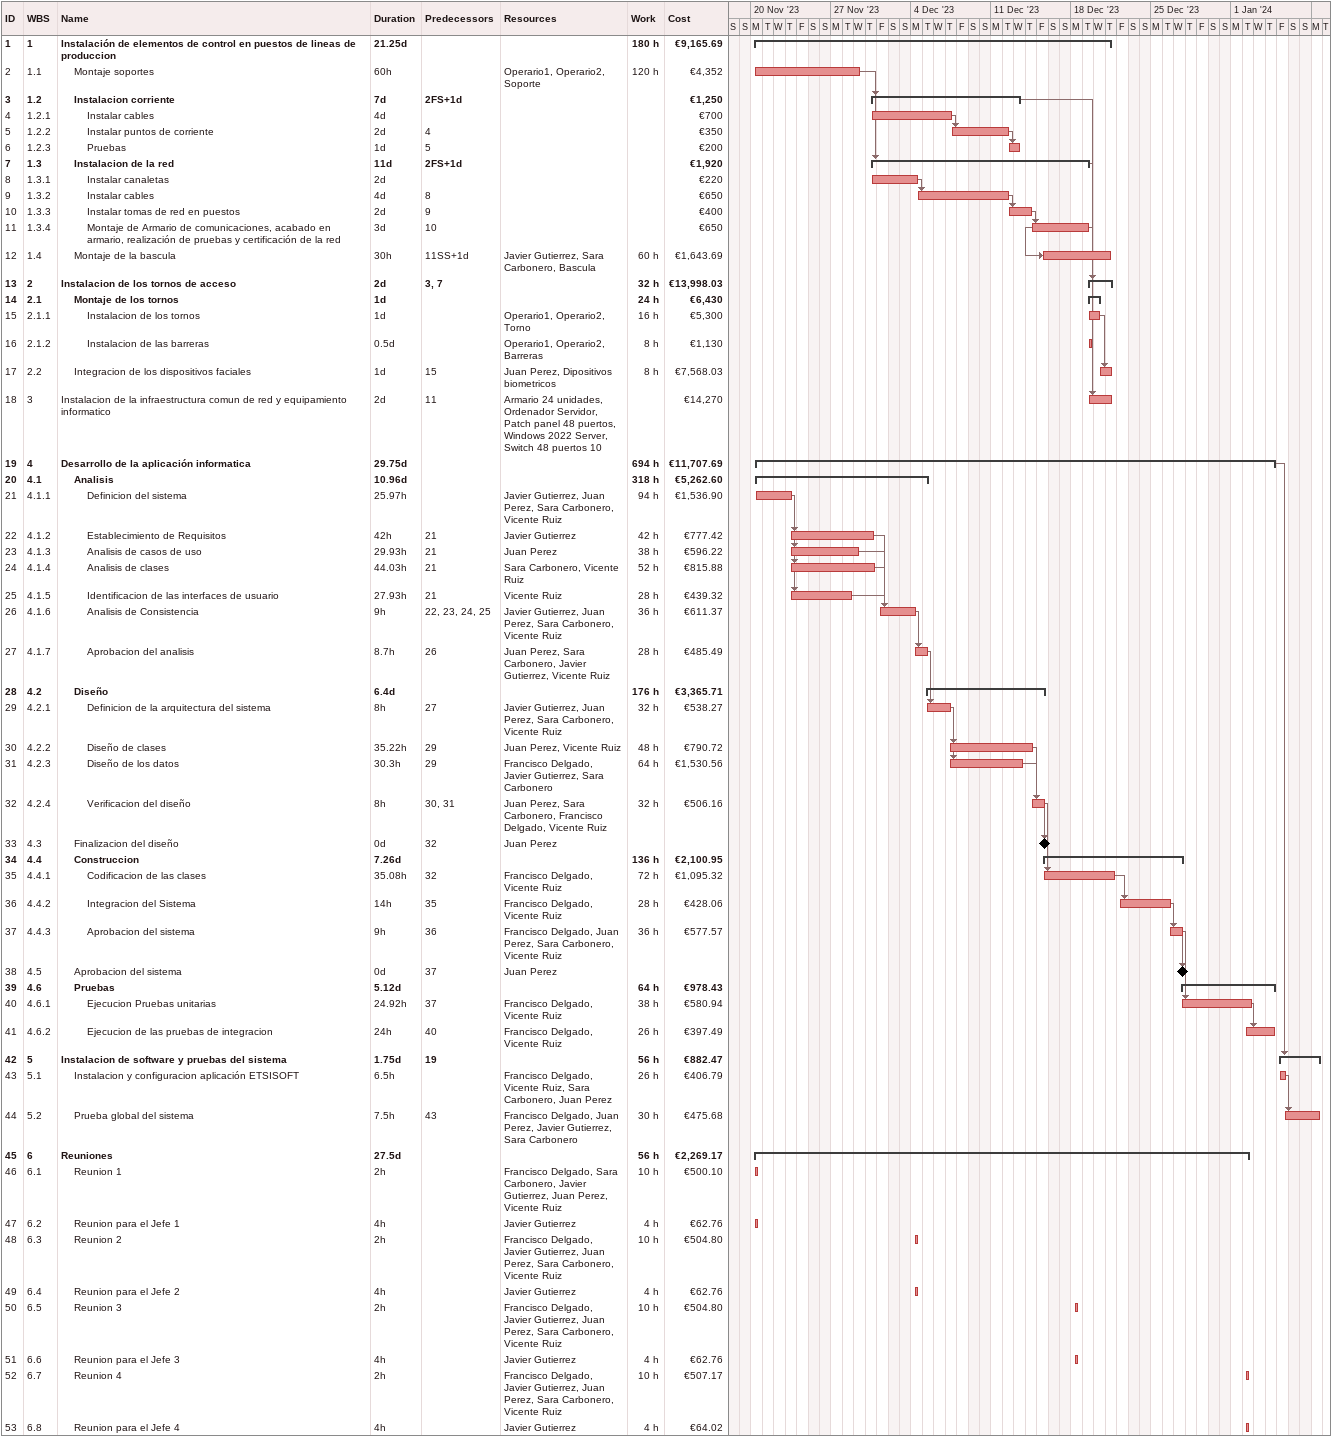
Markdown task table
| ID | WBS | Task | Duration | Start | Finish | Predecessors | Resources | Work (h) | Cost (€) |
|---|---|---|---|---|---|---|---|---|---|
| 1 | 1 | **Instalación de elementos de control en puestos de lineas de produccion** | 21.25d | 2023-11-20 | 2023-12-21 |  |  | 180 | 9165.69 |
| 2 | 1.1 | Montaje soportes | 60h | 2023-11-20 | 2023-11-29 |  | Operario1, Operario2, Soporte | 120 | 4352 |
| 3 | 1.2 | **Instalacion corriente** | 7d | 2023-11-30 | 2023-12-13 | 2FS+1d |  |  | 1250 |
| 4 | 1.2.1 | Instalar cables | 4d | 2023-11-30 | 2023-12-07 |  |  |  | 700 |
| 5 | 1.2.2 | Instalar puntos de corriente | 2d | 2023-12-07 | 2023-12-12 | 4 |  |  | 350 |
| 6 | 1.2.3 | Pruebas | 1d | 2023-12-12 | 2023-12-13 | 5 |  |  | 200 |
| 7 | 1.3 | **Instalacion de la red** | 11d | 2023-11-30 | 2023-12-19 | 2FS+1d |  |  | 1920 |
| 8 | 1.3.1 | Instalar canaletas | 2d | 2023-11-30 | 2023-12-04 |  |  |  | 220 |
| 9 | 1.3.2 | Instalar cables | 4d | 2023-12-04 | 2023-12-12 | 8 |  |  | 650 |
| 10 | 1.3.3 | Instalar tomas de red en puestos | 2d | 2023-12-12 | 2023-12-14 | 9 |  |  | 400 |
| 11 | 1.3.4 | Montaje de Armario de comunicaciones, acabado en armario, realización de pruebas y certificación de la red | 3d | 2023-12-14 | 2023-12-19 | 10 |  |  | 650 |
| 12 | 1.4 | Montaje de la bascula | 30h | 2023-12-15 | 2023-12-21 | 11SS+1d | Javier Gutierrez, Sara Carbonero, Bascula | 60 | 1643.69 |
| 13 | 2 | **Instalacion de los tornos de acceso** | 2d | 2023-12-19 | 2023-12-21 | 3, 7 |  | 32 | 13998.03 |
| 14 | 2.1 | **Montaje de los tornos** | 1d | 2023-12-19 | 2023-12-20 |  |  | 24 | 6430 |
| 15 | 2.1.1 | Instalacion de los tornos | 1d | 2023-12-19 | 2023-12-20 |  | Operario1, Operario2, Torno | 16 | 5300 |
| 16 | 2.1.2 | Instalacion de las barreras | 0.5d | 2023-12-19 | 2023-12-19 |  | Operario1, Operario2, Barreras | 8 | 1130 |
| 17 | 2.2 | Integracion de los dispositivos faciales | 1d | 2023-12-20 | 2023-12-21 | 15 | Juan Perez, Dipositivos biometricos | 8 | 7568.03 |
| 18 | 3 | Instalacion de la infraestructura comun de red y equipamiento informatico | 2d | 2023-12-19 | 2023-12-21 | 11 | Armario 24 unidades, Ordenador Servidor, Patch panel 48 puertos, Windows 2022 Server, Switch 48 puertos 10 |  | 14270 |
| 19 | 4 | **Desarrollo de la aplicación informatica** | 29.75d | 2023-11-20 | 2024-01-04 |  |  | 694 | 11707.69 |
| 20 | 4.1 | **Analisis** | 10.96d | 2023-11-20 | 2023-12-05 |  |  | 318 | 5262.60 |
| 21 | 4.1.1 | Definicion del sistema | 25.97h | 2023-11-20 | 2023-11-23 |  | Javier Gutierrez, Juan Perez, Sara Carbonero, Vicente Ruiz | 94 | 1536.90 |
| 22 | 4.1.2 | Establecimiento de Requisitos | 42h | 2023-11-23 | 2023-11-30 | 21 | Javier Gutierrez | 42 | 777.42 |
| 23 | 4.1.3 | Analisis de casos de uso | 29.93h | 2023-11-23 | 2023-11-29 | 21 | Juan Perez | 38 | 596.22 |
| 24 | 4.1.4 | Analisis de clases | 44.03h | 2023-11-23 | 2023-11-30 | 21 | Sara Carbonero, Vicente Ruiz | 52 | 815.88 |
| 25 | 4.1.5 | Identificacion de las interfaces de usuario | 27.93h | 2023-11-23 | 2023-11-28 | 21 | Vicente Ruiz | 28 | 439.32 |
| 26 | 4.1.6 | Analisis de Consistencia | 9h | 2023-12-01 | 2023-12-04 | 22, 23, 24, 25 | Javier Gutierrez, Juan Perez, Sara Carbonero, Vicente Ruiz | 36 | 611.37 |
| 27 | 4.1.7 | Aprobacion del analisis | 8.7h | 2023-12-04 | 2023-12-05 | 26 | Juan Perez, Sara Carbonero, Javier Gutierrez, Vicente Ruiz | 28 | 485.49 |
| 28 | 4.2 | **Diseño** | 6.4d | 2023-12-05 | 2023-12-15 |  |  | 176 | 3365.71 |
| 29 | 4.2.1 | Definicion de la arquitectura del sistema | 8h | 2023-12-05 | 2023-12-07 | 27 | Javier Gutierrez, Juan Perez, Sara Carbonero, Vicente Ruiz | 32 | 538.27 |
| 30 | 4.2.2 | Diseño de clases | 35.22h | 2023-12-07 | 2023-12-14 | 29 | Juan Perez, Vicente Ruiz | 48 | 790.72 |
| 31 | 4.2.3 | Diseño de los datos | 30.3h | 2023-12-07 | 2023-12-13 | 29 | Francisco Delgado, Javier Gutierrez, Sara Carbonero | 64 | 1530.56 |
| 32 | 4.2.4 | Verificacion del diseño | 8h | 2023-12-14 | 2023-12-15 | 30, 31 | Juan Perez, Sara Carbonero, Francisco Delgado, Vicente Ruiz | 32 | 506.16 |
| 33 | 4.3 | Finalizacion del diseño | 0d | 2023-12-15 | 2023-12-15 | 32 | Juan Perez |  |  |
| 34 | 4.4 | **Construccion** | 7.26d | 2023-12-15 | 2023-12-27 |  |  | 136 | 2100.95 |
| 35 | 4.4.1 | Codificacion de las clases | 35.08h | 2023-12-15 | 2023-12-21 | 32 | Francisco Delgado, Vicente Ruiz | 72 | 1095.32 |
| 36 | 4.4.2 | Integracion del Sistema | 14h | 2023-12-22 | 2023-12-26 | 35 | Francisco Delgado, Vicente Ruiz | 28 | 428.06 |
| 37 | 4.4.3 | Aprobacion del sistema | 9h | 2023-12-26 | 2023-12-27 | 36 | Francisco Delgado, Juan Perez, Sara Carbonero, Vicente Ruiz | 36 | 577.57 |
| 38 | 4.5 | Aprobacion del sistema | 0d | 2023-12-27 | 2023-12-27 | 37 | Juan Perez |  |  |
| 39 | 4.6 | **Pruebas** | 5.12d | 2023-12-27 | 2024-01-04 |  |  | 64 | 978.43 |
| 40 | 4.6.1 | Ejecucion Pruebas unitarias | 24.92h | 2023-12-27 | 2024-01-02 | 37 | Francisco Delgado, Vicente Ruiz | 38 | 580.94 |
| 41 | 4.6.2 | Ejecucion de las pruebas de integracion | 24h | 2024-01-02 | 2024-01-04 | 40 | Francisco Delgado, Vicente Ruiz | 26 | 397.49 |
| 42 | 5 | **Instalacion de software y pruebas del sistema** | 1.75d | 2024-01-05 | 2024-01-08 | 19 |  | 56 | 882.47 |
| 43 | 5.1 | Instalacion y configuracion aplicación ETSISOFT | 6.5h | 2024-01-05 | 2024-01-05 |  | Francisco Delgado, Vicente Ruiz, Sara Carbonero, Juan Perez | 26 | 406.79 |
| 44 | 5.2 | Prueba global del sistema | 7.5h | 2024-01-05 | 2024-01-08 | 43 | Francisco Delgado, Juan Perez, Javier Gutierrez, Sara Carbonero | 30 | 475.68 |
| 45 | 6 | **Reuniones** | 27.5d | 2023-11-20 | 2024-01-02 |  |  | 56 | 2269.17 |
| 46 | 6.1 | Reunion 1 | 2h | 2023-11-20 | 2023-11-20 |  | Francisco Delgado, Sara Carbonero, Javier Gutierrez, Juan Perez, Vicente Ruiz | 10 | 500.10 |
| 47 | 6.2 | Reunion para el Jefe 1 | 4h | 2023-11-20 | 2023-11-20 |  | Javier Gutierrez | 4 | 62.76 |
| 48 | 6.3 | Reunion 2 | 2h | 2023-12-04 | 2023-12-04 |  | Francisco Delgado, Javier Gutierrez, Juan Perez, Sara Carbonero, Vicente Ruiz | 10 | 504.80 |
| 49 | 6.4 | Reunion para el Jefe 2 | 4h | 2023-12-04 | 2023-12-04 |  | Javier Gutierrez | 4 | 62.76 |
| 50 | 6.5 | Reunion 3 | 2h | 2023-12-18 | 2023-12-18 |  | Francisco Delgado, Javier Gutierrez, Juan Perez, Sara Carbonero, Vicente Ruiz | 10 | 504.80 |
| 51 | 6.6 | Reunion para el Jefe 3 | 4h | 2023-12-18 | 2023-12-18 |  | Javier Gutierrez | 4 | 62.76 |
| 52 | 6.7 | Reunion 4 | 2h | 2024-01-02 | 2024-01-02 |  | Francisco Delgado, Javier Gutierrez, Juan Perez, Sara Carbonero, Vicente Ruiz | 10 | 507.17 |
| 53 | 6.8 | Reunion para el Jefe 4 | 4h | 2024-01-02 | 2024-01-02 |  | Javier Gutierrez | 4 | 64.02 |
